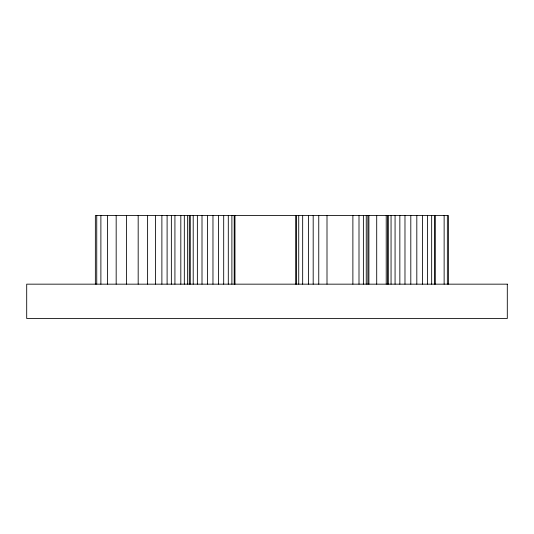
<?xml version="1.0" encoding="UTF-8"?>
<svg xmlns="http://www.w3.org/2000/svg" width="534" height="534" viewBox="0 0 534 534"><rect width="100%" height="100%" fill="white"/><g stroke="black" fill="none" stroke-linecap="round" stroke-linejoin="round"><path stroke-width="0.8" d="M448.426 284.161L448.426 215.509L95.359 215.509L95.359 284.161M447.352 215.509L447.352 284.161M444.134 215.509L444.134 284.161M435.303 215.509L435.303 284.161M434.396 215.509L434.396 284.161M431.666 215.509L431.666 284.161M427.554 215.509L427.554 284.161M422.501 215.509L422.501 284.161M416.814 215.509L416.814 284.161M410.806 215.509L410.806 284.161M404.979 215.509L404.979 284.161M399.846 215.509L399.846 284.161M395.067 215.509L395.067 284.161M391.055 215.509L391.055 284.161M388.325 215.509L388.325 284.161M387.417 215.509L387.417 284.161M386.216 215.509L386.216 284.161M376.71 215.509L376.71 284.161M368.901 215.509L368.901 284.161M367.893 215.509L367.893 284.161M366.257 215.509L366.257 284.161M363.38 215.509L363.38 284.161M359.002 215.509L359.002 284.161M352.881 215.509L352.881 284.161M327.002 215.509L327.002 284.161M318.758 215.509L318.758 284.161M313.184 215.509L313.184 284.161M308.398 215.509L308.398 284.161M302.665 215.509L302.665 284.161M298.726 215.509L298.726 284.161M296.443 215.509L296.443 284.161M295.689 215.509L295.689 284.161M234.973 215.509L234.973 284.161M234.206 215.509L234.206 284.161M231.889 215.509L231.889 284.161M228.298 215.509L228.298 284.161M223.693 215.509L223.693 284.161M218.453 215.509L218.453 284.161M212.966 215.509L212.966 284.161M207.412 215.509L207.412 284.161M202.006 215.509L202.006 284.161M197.366 215.509L197.366 284.161M193.208 215.509L193.208 284.161M190.271 215.509L190.271 284.161M189.296 215.509L189.296 284.161M187.634 215.509L187.634 284.161M184.323 215.509L184.323 284.161M180.819 215.509L180.819 284.161M174.925 215.509L174.925 284.161M171.361 215.509L171.361 284.161M167.102 215.509L167.102 284.161M161.882 215.509L161.882 284.161M155.447 215.509L155.447 284.161M147.611 215.509L147.611 284.161M138.179 215.509L138.179 284.161M126.551 215.509L126.551 284.161M116.172 215.509L116.172 284.161M107.468 215.509L107.468 284.161M100.886 215.509L100.886 284.161M96.741 215.509L96.741 284.161M507.3 284.161L26.7 284.161L26.7 318.491L507.3 318.491L507.3 284.161"/></g></svg>
